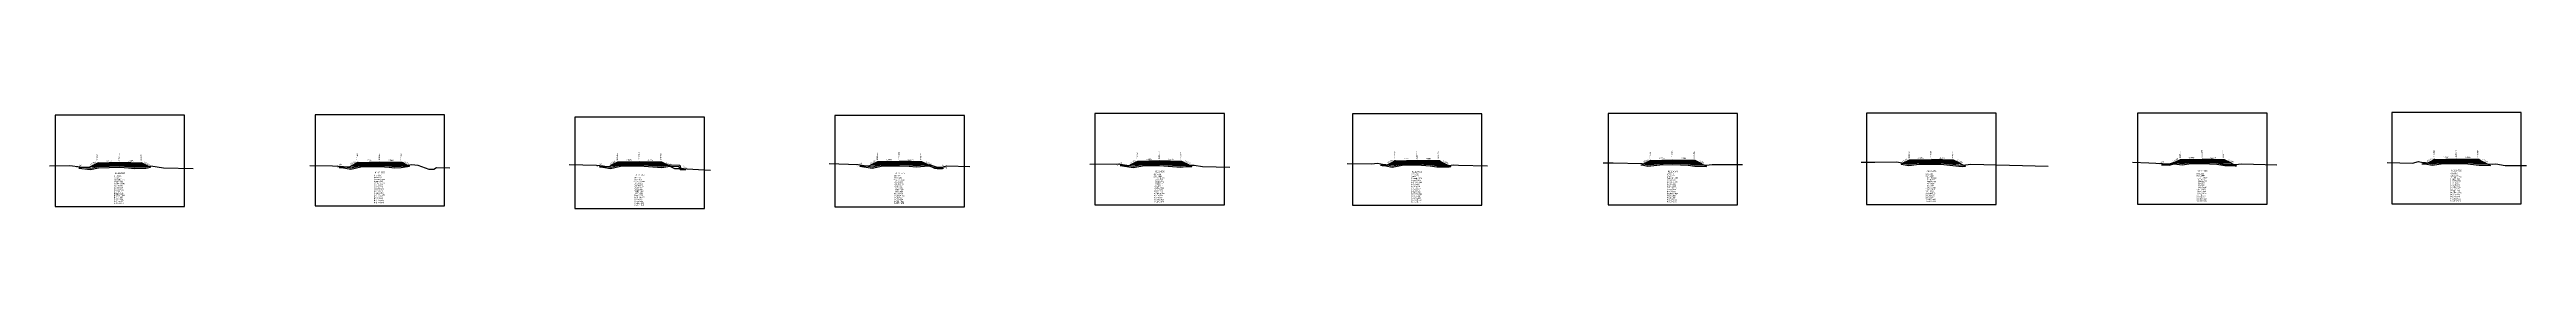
# Model space of a CAD drawing. Extents: x -7 to 78429, y 1189 to 1262.
# Drawn here: x 63722 to 64290, y 1208 to 1230 of the extents above; entities that cross this region are included whole.
import ezdxf
from ezdxf.enums import TextEntityAlignment as Align

# ---------------------------------------------------------------- set-up
doc = ezdxf.new("R2010")
doc.units = 0

msp = doc.modelspace()

# ---------------------------------------------------------------- linework, layer by layer
at = {"layer": 'A4_BORDER', "color": 7}
for points in [[(63722.974, 1208.206), (63752.674, 1208.206), (63752.674, 1229.206), (63722.974, 1229.206), (63722.974, 1208.206)], [(63782.609, 1208.338), (63812.309, 1208.338), (63812.309, 1229.338), (63782.609, 1229.338), (63782.609, 1208.338)], [(63842.184, 1207.776), (63871.884, 1207.776), (63871.884, 1228.776), (63842.184, 1228.776), (63842.184, 1207.776)], [(63901.815, 1208.163), (63931.515, 1208.163), (63931.515, 1229.163), (63901.815, 1229.163), (63901.815, 1208.163)], [(63961.433, 1208.592), (63991.133, 1208.592), (63991.133, 1229.592), (63961.433, 1229.592), (63961.433, 1208.592)], [(64020.494, 1208.537), (64050.194, 1208.537), (64050.194, 1229.537), (64020.494, 1229.537), (64020.494, 1208.537)], [(64079.114, 1208.613), (64108.814, 1208.613), (64108.814, 1229.613), (64079.114, 1229.613), (64079.114, 1208.613)], [(64138.413, 1208.662), (64168.113, 1208.662), (64168.113, 1229.662), (64138.413, 1229.662), (64138.413, 1208.662)], [(64200.551, 1208.728), (64230.251, 1208.728), (64230.251, 1229.728), (64200.551, 1229.728), (64200.551, 1208.728)], [(64258.86, 1208.826), (64288.56, 1208.826), (64288.56, 1229.826), (64258.86, 1229.826), (64258.86, 1208.826)]]:
    msp.add_lwpolyline(points, dxfattribs=at)
at = {"layer": 'CLEAR_GROUND', "color": 8}
for points in [[(63728.455, 1217.056), (63731.088, 1216.714), (63732.945, 1217.126), (63737.819, 1217.257), (63739.845, 1217.15), (63741.152, 1216.946), (63743.818, 1217.062), (63744.882, 1217.238)], [(63788.155, 1217.188), (63789.106, 1217.126), (63790.77, 1216.838), (63793.096, 1217.344), (63797.463, 1217.417), (63799.556, 1217.3), (63800.811, 1217.145), (63802.348, 1217.216), (63804.225, 1217.479)], [(63847.855, 1217.354), (63848.613, 1217.252), (63850.348, 1216.985), (63852.645, 1217.475), (63857.032, 1217.538), (63859.051, 1217.41), (63862.133, 1217.215), (63863.977, 1217.47), (63866.024, 1217.402), (63866.301, 1216.707), (63867.529, 1216.626)], [(63907.555, 1217.488), (63910.356, 1217.062), (63912.808, 1217.561), (63916.653, 1217.573), (63918.831, 1217.478), (63920.486, 1217.323), (63923.38, 1217.602), (63925.227, 1216.934), (63926.462, 1216.939), (63926.722, 1217.013)], [(63967.255, 1217.629), (63970.241, 1217.17), (63972.777, 1217.652), (63976.271, 1217.622), (63979.207, 1217.441), (63981.167, 1217.279), (63982.327, 1217.408), (63983.689, 1217.442)], [(64026.955, 1217.74), (64027.34, 1217.649), (64028.141, 1217.558), (64029.583, 1217.273), (64032.274, 1217.769), (64035.332, 1217.766), (64038.292, 1217.609), (64039.846, 1217.359), (64042.712, 1217.323), (64043.049, 1217.387)], [(64086.655, 1217.834), (64086.875, 1217.831), (64088.213, 1217.489), (64090.999, 1217.831), (64093.976, 1217.871), (64097.472, 1217.707), (64098.995, 1217.484), (64101.639, 1217.457), (64101.706, 1217.463)], [(64146.355, 1217.975), (64148.085, 1217.65), (64150.437, 1217.94), (64153.29, 1217.979), (64155.425, 1217.969), (64159.535, 1217.497), (64160.518, 1217.456), (64161.097, 1217.512)], [(64206.055, 1217.812), (64207.903, 1217.719), (64208.862, 1218.037), (64210.835, 1217.805), (64212.783, 1218.081), (64215.388, 1218.107), (64218.713, 1217.937), (64220.56, 1217.62), (64222.972, 1217.55), (64223.265, 1217.578)], [(64265.755, 1218.05), (64265.913, 1218.002), (64266.531, 1218.017), (64268.119, 1217.695), (64270.684, 1218.092), (64273.749, 1218.125), (64275.573, 1218.115), (64278.928, 1217.729), (64281.458, 1217.676)]]:
    msp.add_lwpolyline(points, dxfattribs=at)
at = {"layer": 'DESIGN_ROAD_TRIMMED', "color": 1}
for points in [[(63728.455, 1217.056), (63728.824, 1217.267), (63730.824, 1217.267), (63732.824, 1218.267), (63732.824, 1218.267), (63732.719, 1218.214), (63732.719, 1218.214), (63732.403, 1218.056), (63732.403, 1218.056), (63732.088, 1217.899), (63732.088, 1217.899), (63731.772, 1217.741), (63731.772, 1217.741), (63731.456, 1217.583), (63731.456, 1217.583), (63731.14, 1217.425), (63737.824, 1217.592), (63737.824, 1217.742), (63737.824, 1217.742), (63737.824, 1217.892), (63737.824, 1217.892), (63737.824, 1218.042), (63737.824, 1218.042), (63737.824, 1218.192), (63737.824, 1218.192), (63737.824, 1218.342), (63737.824, 1218.342), (63737.824, 1218.392), (63737.824, 1218.392), (63737.824, 1218.392), (63737.824, 1218.392), (63737.824, 1218.392), (63737.824, 1218.342), (63737.824, 1218.342), (63737.824, 1218.192), (63737.824, 1218.192), (63737.824, 1218.042), (63737.824, 1218.042), (63737.824, 1217.892), (63737.824, 1217.892), (63737.824, 1217.742), (63737.824, 1217.742), (63737.824, 1217.592), (63744.509, 1217.425), (63744.193, 1217.583), (63744.193, 1217.583), (63743.877, 1217.741), (63743.877, 1217.741), (63743.561, 1217.899), (63743.561, 1217.899), (63743.246, 1218.056), (63743.246, 1218.056), (63742.93, 1218.214), (63742.93, 1218.214), (63742.824, 1218.267), (63742.824, 1218.267), (63744.882, 1217.238)], [(63788.155, 1217.188), (63788.459, 1217.362), (63790.459, 1217.362), (63792.459, 1218.362), (63792.459, 1218.362), (63792.354, 1218.309), (63792.354, 1218.309), (63792.038, 1218.151), (63792.038, 1218.151), (63791.722, 1217.994), (63791.722, 1217.994), (63791.406, 1217.836), (63791.406, 1217.836), (63791.09, 1217.678), (63791.09, 1217.678), (63790.775, 1217.52), (63797.459, 1217.687), (63797.459, 1217.837), (63797.459, 1217.837), (63797.459, 1217.987), (63797.459, 1217.987), (63797.459, 1218.137), (63797.459, 1218.137), (63797.459, 1218.287), (63797.459, 1218.287), (63797.459, 1218.437), (63797.459, 1218.437), (63797.459, 1218.487), (63797.459, 1218.487), (63797.459, 1218.487), (63797.459, 1218.487), (63797.459, 1218.487), (63797.459, 1218.437), (63797.459, 1218.437), (63797.459, 1218.287), (63797.459, 1218.287), (63797.459, 1218.137), (63797.459, 1218.137), (63797.459, 1217.987), (63797.459, 1217.987), (63797.459, 1217.837), (63797.459, 1217.837), (63797.459, 1217.687), (63804.143, 1217.52), (63803.827, 1217.678), (63803.827, 1217.678), (63803.511, 1217.836), (63803.511, 1217.836), (63803.196, 1217.994), (63803.196, 1217.994), (63802.88, 1218.151), (63802.88, 1218.151), (63802.564, 1218.309), (63802.564, 1218.309), (63802.459, 1218.362), (63802.459, 1218.362), (63804.225, 1217.479)], [(63847.855, 1217.354), (63848.034, 1217.456), (63850.034, 1217.456), (63852.034, 1218.456), (63852.034, 1218.456), (63851.928, 1218.403), (63851.928, 1218.403), (63851.612, 1218.245), (63851.612, 1218.245), (63851.297, 1218.088), (63851.297, 1218.088), (63850.981, 1217.93), (63850.981, 1217.93), (63850.665, 1217.772), (63850.665, 1217.772), (63850.349, 1217.614), (63857.034, 1217.781), (63857.034, 1217.931), (63857.034, 1217.931), (63857.034, 1218.081), (63857.034, 1218.081), (63857.034, 1218.231), (63857.034, 1218.231), (63857.034, 1218.381), (63857.034, 1218.381), (63857.034, 1218.531), (63857.034, 1218.531), (63857.034, 1218.581), (63857.034, 1218.581), (63857.034, 1218.581), (63857.034, 1218.581), (63857.034, 1218.581), (63857.034, 1218.531), (63857.034, 1218.531), (63857.034, 1218.381), (63857.034, 1218.381), (63857.034, 1218.231), (63857.034, 1218.231), (63857.034, 1218.081), (63857.034, 1218.081), (63857.034, 1217.931), (63857.034, 1217.931), (63857.034, 1217.781), (63863.718, 1217.614), (63863.402, 1217.772), (63863.402, 1217.772), (63863.086, 1217.93), (63863.086, 1217.93), (63862.77, 1218.088), (63862.77, 1218.088), (63862.455, 1218.245), (63862.455, 1218.245), (63862.139, 1218.403), (63862.139, 1218.403), (63862.034, 1218.456), (63862.034, 1218.456), (63865.034, 1216.956), (63867.034, 1216.956), (63867.529, 1216.626)], [(63907.555, 1217.488), (63907.665, 1217.551), (63909.665, 1217.551), (63911.665, 1218.551), (63911.665, 1218.551), (63911.559, 1218.498), (63911.559, 1218.498), (63911.244, 1218.34), (63911.244, 1218.34), (63910.928, 1218.183), (63910.928, 1218.183), (63910.612, 1218.025), (63910.612, 1218.025), (63910.296, 1217.867), (63910.296, 1217.867), (63909.98, 1217.709), (63916.665, 1217.876), (63916.665, 1218.026), (63916.665, 1218.026), (63916.665, 1218.176), (63916.665, 1218.176), (63916.665, 1218.326), (63916.665, 1218.326), (63916.665, 1218.476), (63916.665, 1218.476), (63916.665, 1218.626), (63916.665, 1218.626), (63916.665, 1218.676), (63916.665, 1218.676), (63916.665, 1218.676), (63916.665, 1218.676), (63916.665, 1218.676), (63916.665, 1218.626), (63916.665, 1218.626), (63916.665, 1218.476), (63916.665, 1218.476), (63916.665, 1218.326), (63916.665, 1218.326), (63916.665, 1218.176), (63916.665, 1218.176), (63916.665, 1218.026), (63916.665, 1218.026), (63916.665, 1217.876), (63923.349, 1217.709), (63923.033, 1217.867), (63923.033, 1217.867), (63922.717, 1218.025), (63922.717, 1218.025), (63922.401, 1218.183), (63922.401, 1218.183), (63922.086, 1218.34), (63922.086, 1218.34), (63921.77, 1218.498), (63921.77, 1218.498), (63921.665, 1218.551), (63921.665, 1218.551), (63924.665, 1217.051), (63926.665, 1217.051), (63926.722, 1217.013)], [(63967.255, 1217.629), (63967.283, 1217.645), (63969.283, 1217.645), (63971.283, 1218.645), (63971.283, 1218.645), (63971.178, 1218.592), (63971.178, 1218.592), (63970.862, 1218.434), (63970.862, 1218.434), (63970.546, 1218.277), (63970.546, 1218.277), (63970.231, 1218.119), (63970.231, 1218.119), (63969.915, 1217.961), (63969.915, 1217.961), (63969.599, 1217.803), (63976.283, 1217.97), (63976.283, 1218.12), (63976.283, 1218.12), (63976.283, 1218.27), (63976.283, 1218.27), (63976.283, 1218.42), (63976.283, 1218.42), (63976.283, 1218.57), (63976.283, 1218.57), (63976.283, 1218.72), (63976.283, 1218.72), (63976.283, 1218.77), (63976.283, 1218.77), (63976.283, 1218.77), (63976.283, 1218.77), (63976.283, 1218.77), (63976.283, 1218.72), (63976.283, 1218.72), (63976.283, 1218.57), (63976.283, 1218.57), (63976.283, 1218.42), (63976.283, 1218.42), (63976.283, 1218.27), (63976.283, 1218.27), (63976.283, 1218.12), (63976.283, 1218.12), (63976.283, 1217.97), (63982.967, 1217.803), (63982.652, 1217.961), (63982.652, 1217.961), (63982.336, 1218.119), (63982.336, 1218.119), (63982.02, 1218.277), (63982.02, 1218.277), (63981.704, 1218.434), (63981.704, 1218.434), (63981.388, 1218.592), (63981.388, 1218.592), (63981.283, 1218.645), (63981.283, 1218.645), (63983.689, 1217.442)], [(64026.955, 1217.74), (64028.344, 1217.74), (64030.344, 1218.74), (64030.344, 1218.74), (64030.238, 1218.687), (64030.238, 1218.687), (64029.923, 1218.529), (64029.923, 1218.529), (64029.607, 1218.372), (64029.607, 1218.372), (64029.291, 1218.214), (64029.291, 1218.214), (64028.975, 1218.056), (64028.975, 1218.056), (64028.659, 1217.898), (64035.344, 1218.065), (64035.344, 1218.215), (64035.344, 1218.215), (64035.344, 1218.365), (64035.344, 1218.365), (64035.344, 1218.515), (64035.344, 1218.515), (64035.344, 1218.665), (64035.344, 1218.665), (64035.344, 1218.815), (64035.344, 1218.815), (64035.344, 1218.865), (64035.344, 1218.865), (64035.344, 1218.865), (64035.344, 1218.865), (64035.344, 1218.865), (64035.344, 1218.815), (64035.344, 1218.815), (64035.344, 1218.665), (64035.344, 1218.665), (64035.344, 1218.515), (64035.344, 1218.515), (64035.344, 1218.365), (64035.344, 1218.365), (64035.344, 1218.215), (64035.344, 1218.215), (64035.344, 1218.065), (64042.028, 1217.898), (64041.712, 1218.056), (64041.712, 1218.056), (64041.396, 1218.214), (64041.396, 1218.214), (64041.08, 1218.372), (64041.08, 1218.372), (64040.765, 1218.529), (64040.765, 1218.529), (64040.449, 1218.687), (64040.449, 1218.687), (64040.344, 1218.74), (64040.344, 1218.74), (64043.049, 1217.387)], [(64086.655, 1217.834), (64086.964, 1217.834), (64088.964, 1218.834), (64088.964, 1218.834), (64088.858, 1218.781), (64088.858, 1218.781), (64088.543, 1218.623), (64088.543, 1218.623), (64088.227, 1218.466), (64088.227, 1218.466), (64087.911, 1218.308), (64087.911, 1218.308), (64087.595, 1218.15), (64087.595, 1218.15), (64087.279, 1217.992), (64093.964, 1218.159), (64093.964, 1218.309), (64093.964, 1218.309), (64093.964, 1218.459), (64093.964, 1218.459), (64093.964, 1218.609), (64093.964, 1218.609), (64093.964, 1218.759), (64093.964, 1218.759), (64093.964, 1218.909), (64093.964, 1218.909), (64093.964, 1218.959), (64093.964, 1218.959), (64093.964, 1218.959), (64093.964, 1218.959), (64093.964, 1218.959), (64093.964, 1218.909), (64093.964, 1218.909), (64093.964, 1218.759), (64093.964, 1218.759), (64093.964, 1218.609), (64093.964, 1218.609), (64093.964, 1218.459), (64093.964, 1218.459), (64093.964, 1218.309), (64093.964, 1218.309), (64093.964, 1218.159), (64100.648, 1217.992), (64100.332, 1218.15), (64100.332, 1218.15), (64100.016, 1218.308), (64100.016, 1218.308), (64099.7, 1218.466), (64099.7, 1218.466), (64099.385, 1218.623), (64099.385, 1218.623), (64099.069, 1218.781), (64099.069, 1218.781), (64098.964, 1218.834), (64098.964, 1218.834), (64101.706, 1217.463)], [(64146.355, 1217.975), (64148.263, 1218.929), (64148.263, 1218.929), (64148.158, 1218.876), (64148.158, 1218.876), (64147.842, 1218.718), (64147.842, 1218.718), (64147.526, 1218.561), (64147.526, 1218.561), (64147.21, 1218.403), (64147.21, 1218.403), (64146.894, 1218.245), (64146.894, 1218.245), (64146.579, 1218.087), (64153.263, 1218.254), (64153.263, 1218.404), (64153.263, 1218.404), (64153.263, 1218.554), (64153.263, 1218.554), (64153.263, 1218.704), (64153.263, 1218.704), (64153.263, 1218.854), (64153.263, 1218.854), (64153.263, 1219.004), (64153.263, 1219.004), (64153.263, 1219.054), (64153.263, 1219.054), (64153.263, 1219.054), (64153.263, 1219.054), (64153.263, 1219.054), (64153.263, 1219.004), (64153.263, 1219.004), (64153.263, 1218.854), (64153.263, 1218.854), (64153.263, 1218.704), (64153.263, 1218.704), (64153.263, 1218.554), (64153.263, 1218.554), (64153.263, 1218.404), (64153.263, 1218.404), (64153.263, 1218.254), (64159.947, 1218.087), (64159.631, 1218.245), (64159.631, 1218.245), (64159.316, 1218.403), (64159.316, 1218.403), (64159, 1218.561), (64159, 1218.561), (64158.684, 1218.718), (64158.684, 1218.718), (64158.368, 1218.876), (64158.368, 1218.876), (64158.263, 1218.929), (64158.263, 1218.929), (64161.097, 1217.512)], [(64206.055, 1217.812), (64206.401, 1218.01), (64208.401, 1218.01), (64210.401, 1219.01), (64210.401, 1219.01), (64210.296, 1218.957), (64210.296, 1218.957), (64209.98, 1218.799), (64209.98, 1218.799), (64209.664, 1218.642), (64209.664, 1218.642), (64209.348, 1218.484), (64209.348, 1218.484), (64209.032, 1218.326), (64209.032, 1218.326), (64208.717, 1218.168), (64215.401, 1218.335), (64215.401, 1218.485), (64215.401, 1218.485), (64215.401, 1218.635), (64215.401, 1218.635), (64215.401, 1218.785), (64215.401, 1218.785), (64215.401, 1218.935), (64215.401, 1218.935), (64215.401, 1219.085), (64215.401, 1219.085), (64215.401, 1219.135), (64215.401, 1219.135), (64215.401, 1219.135), (64215.401, 1219.135), (64215.401, 1219.135), (64215.401, 1219.085), (64215.401, 1219.085), (64215.401, 1218.935), (64215.401, 1218.935), (64215.401, 1218.785), (64215.401, 1218.785), (64215.401, 1218.635), (64215.401, 1218.635), (64215.401, 1218.485), (64215.401, 1218.485), (64215.401, 1218.335), (64222.085, 1218.168), (64221.769, 1218.326), (64221.769, 1218.326), (64221.454, 1218.484), (64221.454, 1218.484), (64221.138, 1218.642), (64221.138, 1218.642), (64220.822, 1218.799), (64220.822, 1218.799), (64220.506, 1218.957), (64220.506, 1218.957), (64220.401, 1219.01), (64220.401, 1219.01), (64223.265, 1217.578)], [(64265.755, 1218.05), (64266.71, 1218.05), (64268.71, 1219.05), (64268.71, 1219.05), (64268.605, 1218.997), (64268.605, 1218.997), (64268.289, 1218.839), (64268.289, 1218.839), (64267.974, 1218.682), (64267.974, 1218.682), (64267.658, 1218.524), (64267.658, 1218.524), (64267.342, 1218.366), (64267.342, 1218.366), (64267.026, 1218.208), (64273.71, 1218.375), (64273.71, 1218.525), (64273.71, 1218.525), (64273.71, 1218.675), (64273.71, 1218.675), (64273.71, 1218.825), (64273.71, 1218.825), (64273.71, 1218.975), (64273.71, 1218.975), (64273.71, 1219.125), (64273.71, 1219.125), (64273.71, 1219.175), (64273.71, 1219.175), (64273.71, 1219.175), (64273.71, 1219.175), (64273.71, 1219.175), (64273.71, 1219.125), (64273.71, 1219.125), (64273.71, 1218.975), (64273.71, 1218.975), (64273.71, 1218.825), (64273.71, 1218.825), (64273.71, 1218.675), (64273.71, 1218.675), (64273.71, 1218.525), (64273.71, 1218.525), (64273.71, 1218.375), (64280.395, 1218.208), (64280.079, 1218.366), (64280.079, 1218.366), (64279.763, 1218.524), (64279.763, 1218.524), (64279.447, 1218.682), (64279.447, 1218.682), (64279.131, 1218.839), (64279.131, 1218.839), (64278.816, 1218.997), (64278.816, 1218.997), (64278.71, 1219.05), (64278.71, 1219.05), (64281.458, 1217.676)]]:
    msp.add_lwpolyline(points, dxfattribs=at)
at = {"layer": 'FINISHED_ROAD', "color": 2}
for points in [[(63728.824, 1217.267), (63730.824, 1217.267), (63732.824, 1218.267), (63732.824, 1218.267), (63737.824, 1218.392), (63742.824, 1218.267), (63742.824, 1218.267)], [(63788.459, 1217.362), (63790.459, 1217.362), (63792.459, 1218.362), (63792.459, 1218.362), (63797.459, 1218.487), (63802.459, 1218.362), (63802.459, 1218.362)], [(63848.034, 1217.456), (63850.034, 1217.456), (63852.034, 1218.456), (63852.034, 1218.456), (63857.034, 1218.581), (63862.034, 1218.456), (63862.034, 1218.456), (63865.034, 1216.956), (63867.034, 1216.956)], [(63907.665, 1217.551), (63909.665, 1217.551), (63911.665, 1218.551), (63911.665, 1218.551), (63916.665, 1218.676), (63921.665, 1218.551), (63921.665, 1218.551), (63924.665, 1217.051), (63926.665, 1217.051)], [(63967.283, 1217.645), (63969.283, 1217.645), (63971.283, 1218.645), (63971.283, 1218.645), (63976.283, 1218.77), (63981.283, 1218.645), (63981.283, 1218.645)], [(64028.344, 1217.74), (64030.344, 1218.74), (64030.344, 1218.74), (64035.344, 1218.865), (64040.344, 1218.74), (64040.344, 1218.74)], [(64086.964, 1217.834), (64088.964, 1218.834), (64088.964, 1218.834), (64093.964, 1218.959), (64098.964, 1218.834), (64098.964, 1218.834)], [(64148.263, 1218.929), (64148.263, 1218.929), (64153.263, 1219.054), (64158.263, 1218.929), (64158.263, 1218.929)], [(64206.401, 1218.01), (64208.401, 1218.01), (64210.401, 1219.01), (64210.401, 1219.01), (64215.401, 1219.135), (64220.401, 1219.01), (64220.401, 1219.01)], [(64266.71, 1218.05), (64268.71, 1219.05), (64268.71, 1219.05), (64273.71, 1219.175), (64278.71, 1219.05), (64278.71, 1219.05)]]:
    msp.add_lwpolyline(points, dxfattribs=at)
at = {"layer": 'LAYER_0', "color": 4}
for points in [[(63732.824, 1218.267), (63732.719, 1218.214), (63737.824, 1218.342), (63737.824, 1218.392)], [(63792.459, 1218.362), (63792.354, 1218.309), (63797.459, 1218.437), (63797.459, 1218.487)], [(63852.034, 1218.456), (63851.928, 1218.403), (63857.034, 1218.531), (63857.034, 1218.581)], [(63911.665, 1218.551), (63911.559, 1218.498), (63916.665, 1218.626), (63916.665, 1218.676)], [(63971.283, 1218.645), (63971.178, 1218.592), (63976.283, 1218.72), (63976.283, 1218.77)], [(64030.344, 1218.74), (64030.238, 1218.687), (64035.344, 1218.815), (64035.344, 1218.865)], [(64088.964, 1218.834), (64088.858, 1218.781), (64093.964, 1218.909), (64093.964, 1218.959)], [(64148.263, 1218.929), (64148.158, 1218.876), (64153.263, 1219.004), (64153.263, 1219.054)], [(64210.401, 1219.01), (64210.296, 1218.957), (64215.401, 1219.085), (64215.401, 1219.135)], [(64268.71, 1219.05), (64268.605, 1218.997), (64273.71, 1219.125), (64273.71, 1219.175)]]:
    msp.add_lwpolyline(points, dxfattribs=at)
at = {"layer": 'LAYER_1', "color": 4}
for points in [[(63732.719, 1218.214), (63732.403, 1218.056), (63737.824, 1218.192), (63737.824, 1218.342)], [(63792.354, 1218.309), (63792.038, 1218.151), (63797.459, 1218.287), (63797.459, 1218.437)], [(63851.928, 1218.403), (63851.612, 1218.245), (63857.034, 1218.381), (63857.034, 1218.531)], [(63911.559, 1218.498), (63911.244, 1218.34), (63916.665, 1218.476), (63916.665, 1218.626)], [(63971.178, 1218.592), (63970.862, 1218.434), (63976.283, 1218.57), (63976.283, 1218.72)], [(64030.238, 1218.687), (64029.923, 1218.529), (64035.344, 1218.665), (64035.344, 1218.815)], [(64088.858, 1218.781), (64088.543, 1218.623), (64093.964, 1218.759), (64093.964, 1218.909)], [(64148.158, 1218.876), (64147.842, 1218.718), (64153.263, 1218.854), (64153.263, 1219.004)], [(64210.296, 1218.957), (64209.98, 1218.799), (64215.401, 1218.935), (64215.401, 1219.085)], [(64268.605, 1218.997), (64268.289, 1218.839), (64273.71, 1218.975), (64273.71, 1219.125)]]:
    msp.add_lwpolyline(points, dxfattribs=at)
at = {"layer": 'LAYER_10', "color": 6}
for points in [[(63743.877, 1217.741), (63744.193, 1217.583), (63737.824, 1217.742), (63737.824, 1217.892)], [(63803.511, 1217.836), (63803.827, 1217.678), (63797.459, 1217.837), (63797.459, 1217.987)], [(63863.086, 1217.93), (63863.402, 1217.772), (63857.034, 1217.931), (63857.034, 1218.081)], [(63922.717, 1218.025), (63923.033, 1217.867), (63916.665, 1218.026), (63916.665, 1218.176)], [(63982.336, 1218.119), (63982.652, 1217.961), (63976.283, 1218.12), (63976.283, 1218.27)], [(64041.396, 1218.214), (64041.712, 1218.056), (64035.344, 1218.215), (64035.344, 1218.365)], [(64100.016, 1218.308), (64100.332, 1218.15), (64093.964, 1218.309), (64093.964, 1218.459)], [(64159.316, 1218.403), (64159.631, 1218.245), (64153.263, 1218.404), (64153.263, 1218.554)], [(64221.454, 1218.484), (64221.769, 1218.326), (64215.401, 1218.485), (64215.401, 1218.635)], [(64279.763, 1218.524), (64280.079, 1218.366), (64273.71, 1218.525), (64273.71, 1218.675)]]:
    msp.add_lwpolyline(points, dxfattribs=at)
at = {"layer": 'LAYER_11', "color": 6}
for points in [[(63744.193, 1217.583), (63744.509, 1217.425), (63737.824, 1217.592), (63737.824, 1217.742)], [(63803.827, 1217.678), (63804.143, 1217.52), (63797.459, 1217.687), (63797.459, 1217.837)], [(63863.402, 1217.772), (63863.718, 1217.614), (63857.034, 1217.781), (63857.034, 1217.931)], [(63923.033, 1217.867), (63923.349, 1217.709), (63916.665, 1217.876), (63916.665, 1218.026)], [(63982.652, 1217.961), (63982.967, 1217.803), (63976.283, 1217.97), (63976.283, 1218.12)], [(64041.712, 1218.056), (64042.028, 1217.898), (64035.344, 1218.065), (64035.344, 1218.215)], [(64100.332, 1218.15), (64100.648, 1217.992), (64093.964, 1218.159), (64093.964, 1218.309)], [(64159.631, 1218.245), (64159.947, 1218.087), (64153.263, 1218.254), (64153.263, 1218.404)], [(64221.769, 1218.326), (64222.085, 1218.168), (64215.401, 1218.335), (64215.401, 1218.485)], [(64280.079, 1218.366), (64280.395, 1218.208), (64273.71, 1218.375), (64273.71, 1218.525)]]:
    msp.add_lwpolyline(points, dxfattribs=at)
at = {"layer": 'LAYER_2', "color": 4}
for points in [[(63732.403, 1218.056), (63732.088, 1217.899), (63737.824, 1218.042), (63737.824, 1218.192)], [(63792.038, 1218.151), (63791.722, 1217.994), (63797.459, 1218.137), (63797.459, 1218.287)], [(63851.612, 1218.245), (63851.297, 1218.088), (63857.034, 1218.231), (63857.034, 1218.381)], [(63911.244, 1218.34), (63910.928, 1218.183), (63916.665, 1218.326), (63916.665, 1218.476)], [(63970.862, 1218.434), (63970.546, 1218.277), (63976.283, 1218.42), (63976.283, 1218.57)], [(64029.923, 1218.529), (64029.607, 1218.372), (64035.344, 1218.515), (64035.344, 1218.665)], [(64088.543, 1218.623), (64088.227, 1218.466), (64093.964, 1218.609), (64093.964, 1218.759)], [(64147.842, 1218.718), (64147.526, 1218.561), (64153.263, 1218.704), (64153.263, 1218.854)], [(64209.98, 1218.799), (64209.664, 1218.642), (64215.401, 1218.785), (64215.401, 1218.935)], [(64268.289, 1218.839), (64267.974, 1218.682), (64273.71, 1218.825), (64273.71, 1218.975)]]:
    msp.add_lwpolyline(points, dxfattribs=at)
at = {"layer": 'LAYER_3', "color": 4}
for points in [[(63732.088, 1217.899), (63731.772, 1217.741), (63737.824, 1217.892), (63737.824, 1218.042)], [(63791.722, 1217.994), (63791.406, 1217.836), (63797.459, 1217.987), (63797.459, 1218.137)], [(63851.297, 1218.088), (63850.981, 1217.93), (63857.034, 1218.081), (63857.034, 1218.231)], [(63910.928, 1218.183), (63910.612, 1218.025), (63916.665, 1218.176), (63916.665, 1218.326)], [(63970.546, 1218.277), (63970.231, 1218.119), (63976.283, 1218.27), (63976.283, 1218.42)], [(64029.607, 1218.372), (64029.291, 1218.214), (64035.344, 1218.365), (64035.344, 1218.515)], [(64088.227, 1218.466), (64087.911, 1218.308), (64093.964, 1218.459), (64093.964, 1218.609)], [(64147.526, 1218.561), (64147.21, 1218.403), (64153.263, 1218.554), (64153.263, 1218.704)], [(64209.664, 1218.642), (64209.348, 1218.484), (64215.401, 1218.635), (64215.401, 1218.785)], [(64267.974, 1218.682), (64267.658, 1218.524), (64273.71, 1218.675), (64273.71, 1218.825)]]:
    msp.add_lwpolyline(points, dxfattribs=at)
at = {"layer": 'LAYER_4', "color": 4}
for points in [[(63731.772, 1217.741), (63731.456, 1217.583), (63737.824, 1217.742), (63737.824, 1217.892)], [(63791.406, 1217.836), (63791.09, 1217.678), (63797.459, 1217.837), (63797.459, 1217.987)], [(63850.981, 1217.93), (63850.665, 1217.772), (63857.034, 1217.931), (63857.034, 1218.081)], [(63910.612, 1218.025), (63910.296, 1217.867), (63916.665, 1218.026), (63916.665, 1218.176)], [(63970.231, 1218.119), (63969.915, 1217.961), (63976.283, 1218.12), (63976.283, 1218.27)], [(64029.291, 1218.214), (64028.975, 1218.056), (64035.344, 1218.215), (64035.344, 1218.365)], [(64087.911, 1218.308), (64087.595, 1218.15), (64093.964, 1218.309), (64093.964, 1218.459)], [(64147.21, 1218.403), (64146.894, 1218.245), (64153.263, 1218.404), (64153.263, 1218.554)], [(64209.348, 1218.484), (64209.032, 1218.326), (64215.401, 1218.485), (64215.401, 1218.635)], [(64267.658, 1218.524), (64267.342, 1218.366), (64273.71, 1218.525), (64273.71, 1218.675)]]:
    msp.add_lwpolyline(points, dxfattribs=at)
at = {"layer": 'LAYER_5', "color": 4}
for points in [[(63731.456, 1217.583), (63731.14, 1217.425), (63737.824, 1217.592), (63737.824, 1217.742)], [(63791.09, 1217.678), (63790.775, 1217.52), (63797.459, 1217.687), (63797.459, 1217.837)], [(63850.665, 1217.772), (63850.349, 1217.614), (63857.034, 1217.781), (63857.034, 1217.931)], [(63910.296, 1217.867), (63909.98, 1217.709), (63916.665, 1217.876), (63916.665, 1218.026)], [(63969.915, 1217.961), (63969.599, 1217.803), (63976.283, 1217.97), (63976.283, 1218.12)], [(64028.975, 1218.056), (64028.659, 1217.898), (64035.344, 1218.065), (64035.344, 1218.215)], [(64087.595, 1218.15), (64087.279, 1217.992), (64093.964, 1218.159), (64093.964, 1218.309)], [(64146.894, 1218.245), (64146.579, 1218.087), (64153.263, 1218.254), (64153.263, 1218.404)], [(64209.032, 1218.326), (64208.717, 1218.168), (64215.401, 1218.335), (64215.401, 1218.485)], [(64267.342, 1218.366), (64267.026, 1218.208), (64273.71, 1218.375), (64273.71, 1218.525)]]:
    msp.add_lwpolyline(points, dxfattribs=at)
at = {"layer": 'LAYER_6', "color": 6}
for points in [[(63742.824, 1218.267), (63742.93, 1218.214), (63737.824, 1218.342), (63737.824, 1218.392)], [(63802.459, 1218.362), (63802.564, 1218.309), (63797.459, 1218.437), (63797.459, 1218.487)], [(63862.034, 1218.456), (63862.139, 1218.403), (63857.034, 1218.531), (63857.034, 1218.581)], [(63921.665, 1218.551), (63921.77, 1218.498), (63916.665, 1218.626), (63916.665, 1218.676)], [(63981.283, 1218.645), (63981.388, 1218.592), (63976.283, 1218.72), (63976.283, 1218.77)], [(64040.344, 1218.74), (64040.449, 1218.687), (64035.344, 1218.815), (64035.344, 1218.865)], [(64098.964, 1218.834), (64099.069, 1218.781), (64093.964, 1218.909), (64093.964, 1218.959)], [(64158.263, 1218.929), (64158.368, 1218.876), (64153.263, 1219.004), (64153.263, 1219.054)], [(64220.401, 1219.01), (64220.506, 1218.957), (64215.401, 1219.085), (64215.401, 1219.135)], [(64278.71, 1219.05), (64278.816, 1218.997), (64273.71, 1219.125), (64273.71, 1219.175)]]:
    msp.add_lwpolyline(points, dxfattribs=at)
at = {"layer": 'LAYER_7', "color": 6}
for points in [[(63742.93, 1218.214), (63743.246, 1218.056), (63737.824, 1218.192), (63737.824, 1218.342)], [(63802.564, 1218.309), (63802.88, 1218.151), (63797.459, 1218.287), (63797.459, 1218.437)], [(63862.139, 1218.403), (63862.455, 1218.245), (63857.034, 1218.381), (63857.034, 1218.531)], [(63921.77, 1218.498), (63922.086, 1218.34), (63916.665, 1218.476), (63916.665, 1218.626)], [(63981.388, 1218.592), (63981.704, 1218.434), (63976.283, 1218.57), (63976.283, 1218.72)], [(64040.449, 1218.687), (64040.765, 1218.529), (64035.344, 1218.665), (64035.344, 1218.815)], [(64099.069, 1218.781), (64099.385, 1218.623), (64093.964, 1218.759), (64093.964, 1218.909)], [(64158.368, 1218.876), (64158.684, 1218.718), (64153.263, 1218.854), (64153.263, 1219.004)], [(64220.506, 1218.957), (64220.822, 1218.799), (64215.401, 1218.935), (64215.401, 1219.085)], [(64278.816, 1218.997), (64279.131, 1218.839), (64273.71, 1218.975), (64273.71, 1219.125)]]:
    msp.add_lwpolyline(points, dxfattribs=at)
at = {"layer": 'LAYER_8', "color": 6}
for points in [[(63743.246, 1218.056), (63743.561, 1217.899), (63737.824, 1218.042), (63737.824, 1218.192)], [(63802.88, 1218.151), (63803.196, 1217.994), (63797.459, 1218.137), (63797.459, 1218.287)], [(63862.455, 1218.245), (63862.77, 1218.088), (63857.034, 1218.231), (63857.034, 1218.381)], [(63922.086, 1218.34), (63922.401, 1218.183), (63916.665, 1218.326), (63916.665, 1218.476)], [(63981.704, 1218.434), (63982.02, 1218.277), (63976.283, 1218.42), (63976.283, 1218.57)], [(64040.765, 1218.529), (64041.08, 1218.372), (64035.344, 1218.515), (64035.344, 1218.665)], [(64099.385, 1218.623), (64099.7, 1218.466), (64093.964, 1218.609), (64093.964, 1218.759)], [(64158.684, 1218.718), (64159, 1218.561), (64153.263, 1218.704), (64153.263, 1218.854)], [(64220.822, 1218.799), (64221.138, 1218.642), (64215.401, 1218.785), (64215.401, 1218.935)], [(64279.131, 1218.839), (64279.447, 1218.682), (64273.71, 1218.825), (64273.71, 1218.975)]]:
    msp.add_lwpolyline(points, dxfattribs=at)
at = {"layer": 'LAYER_9', "color": 6}
for points in [[(63743.561, 1217.899), (63743.877, 1217.741), (63737.824, 1217.892), (63737.824, 1218.042)], [(63803.196, 1217.994), (63803.511, 1217.836), (63797.459, 1217.987), (63797.459, 1218.137)], [(63862.77, 1218.088), (63863.086, 1217.93), (63857.034, 1218.081), (63857.034, 1218.231)], [(63922.401, 1218.183), (63922.717, 1218.025), (63916.665, 1218.176), (63916.665, 1218.326)], [(63982.02, 1218.277), (63982.336, 1218.119), (63976.283, 1218.27), (63976.283, 1218.42)], [(64041.08, 1218.372), (64041.396, 1218.214), (64035.344, 1218.365), (64035.344, 1218.515)], [(64099.7, 1218.466), (64100.016, 1218.308), (64093.964, 1218.459), (64093.964, 1218.609)], [(64159, 1218.561), (64159.316, 1218.403), (64153.263, 1218.554), (64153.263, 1218.704)], [(64221.138, 1218.642), (64221.454, 1218.484), (64215.401, 1218.635), (64215.401, 1218.785)], [(64279.447, 1218.682), (64279.763, 1218.524), (64273.71, 1218.675), (64273.71, 1218.825)]]:
    msp.add_lwpolyline(points, dxfattribs=at)
at = {"layer": 'NATURAL_GROUND', "color": 3}
for points in [[(63721.704, 1217.553), (63726.382, 1217.628), (63731.074, 1217.018), (63732.908, 1217.426), (63737.822, 1217.557), (63739.876, 1217.448), (63741.168, 1217.247), (63743.786, 1217.361), (63744.917, 1217.548), (63747.814, 1217.135), (63754.609, 1216.948)], [(63781.394, 1217.669), (63786.621, 1217.591), (63789.142, 1217.424), (63790.764, 1217.143), (63793.061, 1217.643), (63797.469, 1217.717), (63799.583, 1217.599), (63800.823, 1217.446), (63802.32, 1217.515), (63804.764, 1217.857), (63806.135, 1217.727), (63808.661, 1216.77), (63809.824, 1216.792), (63810.456, 1217.2), (63813.507, 1217.135)], [(63840.897, 1217.873), (63847.172, 1217.749), (63848.656, 1217.549), (63850.34, 1217.29), (63852.612, 1217.774), (63857.04, 1217.838), (63859.07, 1217.709), (63862.122, 1217.516), (63863.962, 1217.771), (63866.231, 1217.695), (63866.51, 1216.994), (63873.253, 1216.549)], [(63900.529, 1218.074), (63907.138, 1217.855), (63910.349, 1217.367), (63912.778, 1217.861), (63916.659, 1217.873), (63918.852, 1217.777), (63920.486, 1217.625), (63923.419, 1217.907), (63925.279, 1217.234), (63926.42, 1217.239), (63927.477, 1217.539), (63932.776, 1217.435)], [(63960.273, 1217.976), (63966.769, 1218.007), (63970.235, 1217.475), (63972.75, 1217.952), (63976.281, 1217.922), (63979.228, 1217.74), (63981.163, 1217.58), (63982.306, 1217.707), (63984.209, 1217.755), (63986.134, 1217.45), (63992.41, 1217.293)], [(64019.319, 1218.101), (64024.893, 1218.043), (64026.243, 1218.217), (64027.392, 1217.945), (64028.188, 1217.854), (64029.585, 1217.578), (64032.247, 1218.069), (64035.34, 1218.066), (64038.324, 1217.908), (64039.872, 1217.659), (64042.686, 1217.623), (64043.637, 1217.805), (64044.826, 1217.756), (64051.487, 1217.587)], [(64077.974, 1218.23), (64080.314, 1218.235), (64086.915, 1218.13), (64088.233, 1217.793), (64090.979, 1218.131), (64093.981, 1218.171), (64097.501, 1218.006), (64099.019, 1217.784), (64101.627, 1217.757), (64102.959, 1217.885), (64109.936, 1217.891)], [(64137.138, 1218.415), (64140.316, 1218.449), (64145.325, 1218.474), (64148.095, 1217.954), (64150.417, 1218.24), (64153.289, 1218.279), (64155.443, 1218.269), (64159.559, 1217.796), (64160.51, 1217.756), (64162.352, 1217.935), (64180.08, 1217.53)], [(64199.375, 1218.399), (64203.122, 1218.261), (64207.862, 1218.021), (64208.831, 1218.343), (64210.832, 1218.107), (64212.76, 1218.38), (64215.394, 1218.407), (64218.746, 1218.236), (64220.59, 1217.919), (64222.962, 1217.851), (64224.5, 1217.997), (64232.497, 1217.768)], [(64257.766, 1218.349), (64263.611, 1218.16), (64264.986, 1218.596), (64265.954, 1218.303), (64266.557, 1218.318), (64268.126, 1217.999), (64270.659, 1218.391), (64273.748, 1218.425), (64275.591, 1218.415), (64278.948, 1218.029), (64281.858, 1217.968), (64282.721, 1218.055), (64284.833, 1217.645), (64289.74, 1217.647)]]:
    msp.add_lwpolyline(points, dxfattribs=at)
at = {"layer": 'STRUCTURE_LEFT', "color": 4}
for points in [[(63732.824, 1218.267), (63732.719, 1218.214), (63732.719, 1218.214), (63732.403, 1218.056), (63732.403, 1218.056), (63732.088, 1217.899), (63732.088, 1217.899), (63731.772, 1217.741), (63731.772, 1217.741), (63731.456, 1217.583), (63731.456, 1217.583), (63731.14, 1217.425), (63737.824, 1217.592), (63737.824, 1217.742), (63737.824, 1217.742), (63737.824, 1217.892), (63737.824, 1217.892), (63737.824, 1218.042), (63737.824, 1218.042), (63737.824, 1218.192), (63737.824, 1218.192), (63737.824, 1218.342), (63737.824, 1218.342), (63737.824, 1218.392), (63737.824, 1218.392)], [(63792.459, 1218.362), (63792.354, 1218.309), (63792.354, 1218.309), (63792.038, 1218.151), (63792.038, 1218.151), (63791.722, 1217.994), (63791.722, 1217.994), (63791.406, 1217.836), (63791.406, 1217.836), (63791.09, 1217.678), (63791.09, 1217.678), (63790.775, 1217.52), (63797.459, 1217.687), (63797.459, 1217.837), (63797.459, 1217.837), (63797.459, 1217.987), (63797.459, 1217.987), (63797.459, 1218.137), (63797.459, 1218.137), (63797.459, 1218.287), (63797.459, 1218.287), (63797.459, 1218.437), (63797.459, 1218.437), (63797.459, 1218.487), (63797.459, 1218.487)], [(63852.034, 1218.456), (63851.928, 1218.403), (63851.928, 1218.403), (63851.612, 1218.245), (63851.612, 1218.245), (63851.297, 1218.088), (63851.297, 1218.088), (63850.981, 1217.93), (63850.981, 1217.93), (63850.665, 1217.772), (63850.665, 1217.772), (63850.349, 1217.614), (63857.034, 1217.781), (63857.034, 1217.931), (63857.034, 1217.931), (63857.034, 1218.081), (63857.034, 1218.081), (63857.034, 1218.231), (63857.034, 1218.231), (63857.034, 1218.381), (63857.034, 1218.381), (63857.034, 1218.531), (63857.034, 1218.531), (63857.034, 1218.581), (63857.034, 1218.581)], [(63911.665, 1218.551), (63911.559, 1218.498), (63911.559, 1218.498), (63911.244, 1218.34), (63911.244, 1218.34), (63910.928, 1218.183), (63910.928, 1218.183), (63910.612, 1218.025), (63910.612, 1218.025), (63910.296, 1217.867), (63910.296, 1217.867), (63909.98, 1217.709), (63916.665, 1217.876), (63916.665, 1218.026), (63916.665, 1218.026), (63916.665, 1218.176), (63916.665, 1218.176), (63916.665, 1218.326), (63916.665, 1218.326), (63916.665, 1218.476), (63916.665, 1218.476), (63916.665, 1218.626), (63916.665, 1218.626), (63916.665, 1218.676), (63916.665, 1218.676)], [(63971.283, 1218.645), (63971.178, 1218.592), (63971.178, 1218.592), (63970.862, 1218.434), (63970.862, 1218.434), (63970.546, 1218.277), (63970.546, 1218.277), (63970.231, 1218.119), (63970.231, 1218.119), (63969.915, 1217.961), (63969.915, 1217.961), (63969.599, 1217.803), (63976.283, 1217.97), (63976.283, 1218.12), (63976.283, 1218.12), (63976.283, 1218.27), (63976.283, 1218.27), (63976.283, 1218.42), (63976.283, 1218.42), (63976.283, 1218.57), (63976.283, 1218.57), (63976.283, 1218.72), (63976.283, 1218.72), (63976.283, 1218.77), (63976.283, 1218.77)], [(64030.344, 1218.74), (64030.238, 1218.687), (64030.238, 1218.687), (64029.923, 1218.529), (64029.923, 1218.529), (64029.607, 1218.372), (64029.607, 1218.372), (64029.291, 1218.214), (64029.291, 1218.214), (64028.975, 1218.056), (64028.975, 1218.056), (64028.659, 1217.898), (64035.344, 1218.065), (64035.344, 1218.215), (64035.344, 1218.215), (64035.344, 1218.365), (64035.344, 1218.365), (64035.344, 1218.515), (64035.344, 1218.515), (64035.344, 1218.665), (64035.344, 1218.665), (64035.344, 1218.815), (64035.344, 1218.815), (64035.344, 1218.865), (64035.344, 1218.865)], [(64088.964, 1218.834), (64088.858, 1218.781), (64088.858, 1218.781), (64088.543, 1218.623), (64088.543, 1218.623), (64088.227, 1218.466), (64088.227, 1218.466), (64087.911, 1218.308), (64087.911, 1218.308), (64087.595, 1218.15), (64087.595, 1218.15), (64087.279, 1217.992), (64093.964, 1218.159), (64093.964, 1218.309), (64093.964, 1218.309), (64093.964, 1218.459), (64093.964, 1218.459), (64093.964, 1218.609), (64093.964, 1218.609), (64093.964, 1218.759), (64093.964, 1218.759), (64093.964, 1218.909), (64093.964, 1218.909), (64093.964, 1218.959), (64093.964, 1218.959)], [(64148.263, 1218.929), (64148.158, 1218.876), (64148.158, 1218.876), (64147.842, 1218.718), (64147.842, 1218.718), (64147.526, 1218.561), (64147.526, 1218.561), (64147.21, 1218.403), (64147.21, 1218.403), (64146.894, 1218.245), (64146.894, 1218.245), (64146.579, 1218.087), (64153.263, 1218.254), (64153.263, 1218.404), (64153.263, 1218.404), (64153.263, 1218.554), (64153.263, 1218.554), (64153.263, 1218.704), (64153.263, 1218.704), (64153.263, 1218.854), (64153.263, 1218.854), (64153.263, 1219.004), (64153.263, 1219.004), (64153.263, 1219.054), (64153.263, 1219.054)], [(64210.401, 1219.01), (64210.296, 1218.957), (64210.296, 1218.957), (64209.98, 1218.799), (64209.98, 1218.799), (64209.664, 1218.642), (64209.664, 1218.642), (64209.348, 1218.484), (64209.348, 1218.484), (64209.032, 1218.326), (64209.032, 1218.326), (64208.717, 1218.168), (64215.401, 1218.335), (64215.401, 1218.485), (64215.401, 1218.485), (64215.401, 1218.635), (64215.401, 1218.635), (64215.401, 1218.785), (64215.401, 1218.785), (64215.401, 1218.935), (64215.401, 1218.935), (64215.401, 1219.085), (64215.401, 1219.085), (64215.401, 1219.135), (64215.401, 1219.135)], [(64268.71, 1219.05), (64268.605, 1218.997), (64268.605, 1218.997), (64268.289, 1218.839), (64268.289, 1218.839), (64267.974, 1218.682), (64267.974, 1218.682), (64267.658, 1218.524), (64267.658, 1218.524), (64267.342, 1218.366), (64267.342, 1218.366), (64267.026, 1218.208), (64273.71, 1218.375), (64273.71, 1218.525), (64273.71, 1218.525), (64273.71, 1218.675), (64273.71, 1218.675), (64273.71, 1218.825), (64273.71, 1218.825), (64273.71, 1218.975), (64273.71, 1218.975), (64273.71, 1219.125), (64273.71, 1219.125), (64273.71, 1219.175), (64273.71, 1219.175)]]:
    msp.add_lwpolyline(points, dxfattribs=at)
at = {"layer": 'STRUCTURE_RIGHT', "color": 6}
for points in [[(63737.824, 1218.392), (63737.824, 1218.392), (63737.824, 1218.342), (63737.824, 1218.342), (63737.824, 1218.192), (63737.824, 1218.192), (63737.824, 1218.042), (63737.824, 1218.042), (63737.824, 1217.892), (63737.824, 1217.892), (63737.824, 1217.742), (63737.824, 1217.742), (63737.824, 1217.592), (63744.509, 1217.425), (63744.193, 1217.583), (63744.193, 1217.583), (63743.877, 1217.741), (63743.877, 1217.741), (63743.561, 1217.899), (63743.561, 1217.899), (63743.246, 1218.056), (63743.246, 1218.056), (63742.93, 1218.214), (63742.93, 1218.214), (63742.824, 1218.267)], [(63797.459, 1218.487), (63797.459, 1218.487), (63797.459, 1218.437), (63797.459, 1218.437), (63797.459, 1218.287), (63797.459, 1218.287), (63797.459, 1218.137), (63797.459, 1218.137), (63797.459, 1217.987), (63797.459, 1217.987), (63797.459, 1217.837), (63797.459, 1217.837), (63797.459, 1217.687), (63804.143, 1217.52), (63803.827, 1217.678), (63803.827, 1217.678), (63803.511, 1217.836), (63803.511, 1217.836), (63803.196, 1217.994), (63803.196, 1217.994), (63802.88, 1218.151), (63802.88, 1218.151), (63802.564, 1218.309), (63802.564, 1218.309), (63802.459, 1218.362)], [(63857.034, 1218.581), (63857.034, 1218.581), (63857.034, 1218.531), (63857.034, 1218.531), (63857.034, 1218.381), (63857.034, 1218.381), (63857.034, 1218.231), (63857.034, 1218.231), (63857.034, 1218.081), (63857.034, 1218.081), (63857.034, 1217.931), (63857.034, 1217.931), (63857.034, 1217.781), (63863.718, 1217.614), (63863.402, 1217.772), (63863.402, 1217.772), (63863.086, 1217.93), (63863.086, 1217.93), (63862.77, 1218.088), (63862.77, 1218.088), (63862.455, 1218.245), (63862.455, 1218.245), (63862.139, 1218.403), (63862.139, 1218.403), (63862.034, 1218.456)], [(63916.665, 1218.676), (63916.665, 1218.676), (63916.665, 1218.626), (63916.665, 1218.626), (63916.665, 1218.476), (63916.665, 1218.476), (63916.665, 1218.326), (63916.665, 1218.326), (63916.665, 1218.176), (63916.665, 1218.176), (63916.665, 1218.026), (63916.665, 1218.026), (63916.665, 1217.876), (63923.349, 1217.709), (63923.033, 1217.867), (63923.033, 1217.867), (63922.717, 1218.025), (63922.717, 1218.025), (63922.401, 1218.183), (63922.401, 1218.183), (63922.086, 1218.34), (63922.086, 1218.34), (63921.77, 1218.498), (63921.77, 1218.498), (63921.665, 1218.551)], [(63976.283, 1218.77), (63976.283, 1218.77), (63976.283, 1218.72), (63976.283, 1218.72), (63976.283, 1218.57), (63976.283, 1218.57), (63976.283, 1218.42), (63976.283, 1218.42), (63976.283, 1218.27), (63976.283, 1218.27), (63976.283, 1218.12), (63976.283, 1218.12), (63976.283, 1217.97), (63982.967, 1217.803), (63982.652, 1217.961), (63982.652, 1217.961), (63982.336, 1218.119), (63982.336, 1218.119), (63982.02, 1218.277), (63982.02, 1218.277), (63981.704, 1218.434), (63981.704, 1218.434), (63981.388, 1218.592), (63981.388, 1218.592), (63981.283, 1218.645)], [(64035.344, 1218.865), (64035.344, 1218.865), (64035.344, 1218.815), (64035.344, 1218.815), (64035.344, 1218.665), (64035.344, 1218.665), (64035.344, 1218.515), (64035.344, 1218.515), (64035.344, 1218.365), (64035.344, 1218.365), (64035.344, 1218.215), (64035.344, 1218.215), (64035.344, 1218.065), (64042.028, 1217.898), (64041.712, 1218.056), (64041.712, 1218.056), (64041.396, 1218.214), (64041.396, 1218.214), (64041.08, 1218.372), (64041.08, 1218.372), (64040.765, 1218.529), (64040.765, 1218.529), (64040.449, 1218.687), (64040.449, 1218.687), (64040.344, 1218.74)], [(64093.964, 1218.959), (64093.964, 1218.959), (64093.964, 1218.909), (64093.964, 1218.909), (64093.964, 1218.759), (64093.964, 1218.759), (64093.964, 1218.609), (64093.964, 1218.609), (64093.964, 1218.459), (64093.964, 1218.459), (64093.964, 1218.309), (64093.964, 1218.309), (64093.964, 1218.159), (64100.648, 1217.992), (64100.332, 1218.15), (64100.332, 1218.15), (64100.016, 1218.308), (64100.016, 1218.308), (64099.7, 1218.466), (64099.7, 1218.466), (64099.385, 1218.623), (64099.385, 1218.623), (64099.069, 1218.781), (64099.069, 1218.781), (64098.964, 1218.834)], [(64153.263, 1219.054), (64153.263, 1219.054), (64153.263, 1219.004), (64153.263, 1219.004), (64153.263, 1218.854), (64153.263, 1218.854), (64153.263, 1218.704), (64153.263, 1218.704), (64153.263, 1218.554), (64153.263, 1218.554), (64153.263, 1218.404), (64153.263, 1218.404), (64153.263, 1218.254), (64159.947, 1218.087), (64159.631, 1218.245), (64159.631, 1218.245), (64159.316, 1218.403), (64159.316, 1218.403), (64159, 1218.561), (64159, 1218.561), (64158.684, 1218.718), (64158.684, 1218.718), (64158.368, 1218.876), (64158.368, 1218.876), (64158.263, 1218.929)], [(64215.401, 1219.135), (64215.401, 1219.135), (64215.401, 1219.085), (64215.401, 1219.085), (64215.401, 1218.935), (64215.401, 1218.935), (64215.401, 1218.785), (64215.401, 1218.785), (64215.401, 1218.635), (64215.401, 1218.635), (64215.401, 1218.485), (64215.401, 1218.485), (64215.401, 1218.335), (64222.085, 1218.168), (64221.769, 1218.326), (64221.769, 1218.326), (64221.454, 1218.484), (64221.454, 1218.484), (64221.138, 1218.642), (64221.138, 1218.642), (64220.822, 1218.799), (64220.822, 1218.799), (64220.506, 1218.957), (64220.506, 1218.957), (64220.401, 1219.01)], [(64273.71, 1219.175), (64273.71, 1219.175), (64273.71, 1219.125), (64273.71, 1219.125), (64273.71, 1218.975), (64273.71, 1218.975), (64273.71, 1218.825), (64273.71, 1218.825), (64273.71, 1218.675), (64273.71, 1218.675), (64273.71, 1218.525), (64273.71, 1218.525), (64273.71, 1218.375), (64280.395, 1218.208), (64280.079, 1218.366), (64280.079, 1218.366), (64279.763, 1218.524), (64279.763, 1218.524), (64279.447, 1218.682), (64279.447, 1218.682), (64279.131, 1218.839), (64279.131, 1218.839), (64278.816, 1218.997), (64278.816, 1218.997), (64278.71, 1219.05)]]:
    msp.add_lwpolyline(points, dxfattribs=at)

# ---------------------------------------------------------------- texts
at = {"layer": 'INFO_TEXT'}
for s, p in [('AT:6.132', (63974.933, 1215.492)), ('AT:6.079', (64033.994, 1215.437)), ('AT:5.316', (64092.614, 1215.513)), ('AT:4.943', (64151.913, 1215.562)), ('AT:5.268', (64214.051, 1215.628)), ('AT:4.877', (64272.36, 1215.726)), ('AT:6.494', (63736.474, 1215.106)), ('AW:0.000', (63736.474, 1214.656)), ('Topsoil:4.959', (63736.474, 1214.206)), ('L:top:0.253', (63736.474, 1213.756)), ('L:CRR:0.789', (63736.474, 1213.306)), ('L:C1:0.837', (63736.474, 1212.856)), ('L:C2:0.884', (63736.474, 1212.406)), ('L:G15:0.932', (63736.474, 1211.956)), ('L:G7:0.979', (63736.474, 1211.506)), ('R:top:0.253', (63736.474, 1211.056)), ('R:CRR:0.789', (63736.474, 1210.606)), ('R:C1:0.837', (63736.474, 1210.156)), ('R:C2:0.884', (63736.474, 1209.706)), ('AT:5.107', (63796.109, 1215.238)), ('AW:0.000', (63796.109, 1214.788)), ('Topsoil:4.855', (63796.109, 1214.338)), ('L:top:0.253', (63796.109, 1213.888)), ('L:CRR:0.789', (63796.109, 1213.438)), ('L:C1:0.837', (63796.109, 1212.988)), ('L:C2:0.884', (63796.109, 1212.538)), ('L:G15:0.932', (63796.109, 1212.088)), ('L:G7:0.979', (63796.109, 1211.638)), ('R:top:0.253', (63796.109, 1211.188)), ('R:CRR:0.789', (63796.109, 1210.738)), ('R:C1:0.837', (63796.109, 1210.288)), ('R:C2:0.884', (63796.109, 1209.838)), ('AT:5.169', (63855.684, 1214.676)), ('AW:0.743', (63855.684, 1214.226)), ('Topsoil:6.077', (63855.684, 1213.776)), ('L:top:0.253', (63855.684, 1213.326)), ('L:CRR:0.789', (63855.684, 1212.876)), ('L:C1:0.837', (63855.684, 1212.426)), ('L:C2:0.884', (63855.684, 1211.976)), ('L:G15:0.932', (63855.684, 1211.526)), ('L:G7:0.979', (63855.684, 1211.076)), ('R:top:0.253', (63855.684, 1210.626)), ('R:CRR:0.789', (63855.684, 1210.176)), ('R:C1:0.837', (63855.684, 1209.726)), ('AT:5.321', (63915.315, 1215.063)), ('AW:0.037', (63915.315, 1214.613)), ('Topsoil:5.820', (63915.315, 1214.163)), ('L:top:0.253', (63915.315, 1213.713)), ('L:CRR:0.789', (63915.315, 1213.263)), ('L:C1:0.837', (63915.315, 1212.813)), ('L:C2:0.884', (63915.315, 1212.363)), ('L:G15:0.932', (63915.315, 1211.913)), ('L:G7:0.979', (63915.315, 1211.463)), ('R:top:0.253', (63915.315, 1211.013)), ('R:CRR:0.789', (63915.315, 1210.563)), ('R:C1:0.837', (63915.315, 1210.113)), ('R:C2:0.884', (63915.315, 1209.663)), ('AW:0.000', (63974.933, 1215.042)), ('Topsoil:4.960', (63974.933, 1214.592)), ('L:top:0.253', (63974.933, 1214.142)), ('L:CRR:0.789', (63974.933, 1213.692)), ('L:C1:0.837', (63974.933, 1213.242)), ('L:C2:0.884', (63974.933, 1212.792)), ('L:G15:0.932', (63974.933, 1212.342)), ('L:G7:0.979', (63974.933, 1211.892)), ('R:top:0.253', (63974.933, 1211.442)), ('R:CRR:0.789', (63974.933, 1210.992)), ('R:C1:0.837', (63974.933, 1210.542)), ('R:C2:0.884', (63974.933, 1210.092)), ('R:G15:0.932', (63974.933, 1209.642)), ('AW:0.000', (64033.994, 1214.987)), ('Topsoil:4.864', (64033.994, 1214.537)), ('L:top:0.253', (64033.994, 1214.087)), ('L:CRR:0.789', (64033.994, 1213.637)), ('L:C1:0.837', (64033.994, 1213.187)), ('L:C2:0.884', (64033.994, 1212.737)), ('L:G15:0.932', (64033.994, 1212.287)), ('L:G7:0.979', (64033.994, 1211.837)), ('R:top:0.253', (64033.994, 1211.387)), ('R:CRR:0.789', (64033.994, 1210.937)), ('R:C1:0.837', (64033.994, 1210.487)), ('R:C2:0.884', (64033.994, 1210.037)), ('AW:0.000', (64092.614, 1215.063)), ('Topsoil:4.540', (64092.614, 1214.613)), ('L:top:0.253', (64092.614, 1214.163)), ('L:CRR:0.789', (64092.614, 1213.713)), ('L:C1:0.837', (64092.614, 1213.263)), ('L:C2:0.884', (64092.614, 1212.813)), ('L:G15:0.932', (64092.614, 1212.363)), ('L:G7:0.979', (64092.614, 1211.913)), ('R:top:0.253', (64092.614, 1211.463)), ('R:CRR:0.789', (64092.614, 1211.013)), ('R:C1:0.837', (64092.614, 1210.563)), ('R:C2:0.884', (64092.614, 1210.113)), ('R:G15:0.932', (64092.614, 1209.663)), ('AW:0.000', (64151.913, 1215.112)), ('Topsoil:4.446', (64151.913, 1214.662)), ('L:top:0.253', (64151.913, 1214.212)), ('L:CRR:0.789', (64151.913, 1213.762)), ('L:C1:0.837', (64151.913, 1213.312)), ('L:C2:0.884', (64151.913, 1212.862)), ('L:G15:0.932', (64151.913, 1212.412)), ('L:G7:0.979', (64151.913, 1211.962)), ('R:top:0.253', (64151.913, 1211.512)), ('R:CRR:0.789', (64151.913, 1211.062)), ('R:C1:0.837', (64151.913, 1210.612)), ('R:C2:0.884', (64151.913, 1210.162)), ('R:G15:0.932', (64151.913, 1209.712)), ('AW:0.000', (64214.051, 1215.178)), ('Topsoil:5.199', (64214.051, 1214.728)), ('L:top:0.253', (64214.051, 1214.278)), ('L:CRR:0.789', (64214.051, 1213.828)), ('L:C1:0.837', (64214.051, 1213.378)), ('L:C2:0.884', (64214.051, 1212.928)), ('L:G15:0.932', (64214.051, 1212.478)), ('L:G7:0.979', (64214.051, 1212.028)), ('R:top:0.253', (64214.051, 1211.578)), ('R:CRR:0.789', (64214.051, 1211.128)), ('R:C1:0.837', (64214.051, 1210.678)), ('R:C2:0.884', (64214.051, 1210.228)), ('R:G15:0.932', (64214.051, 1209.778)), ('AW:0.000', (64272.36, 1215.276)), ('Topsoil:4.739', (64272.36, 1214.826)), ('L:top:0.253', (64272.36, 1214.376)), ('L:CRR:0.789', (64272.36, 1213.926)), ('L:C1:0.837', (64272.36, 1213.476)), ('L:C2:0.884', (64272.36, 1213.026)), ('L:G15:0.932', (64272.36, 1212.576)), ('L:G7:0.979', (64272.36, 1212.126)), ('R:top:0.253', (64272.36, 1211.676)), ('R:CRR:0.789', (64272.36, 1211.226)), ('R:C1:0.837', (64272.36, 1210.776)), ('R:C2:0.884', (64272.36, 1210.326)), ('R:G15:0.932', (64272.36, 1209.876)), ('R:G15:0.932', (63736.474, 1209.256)), ('R:G17:0.979', (63736.474, 1208.806)), ('R:G15:0.932', (63796.109, 1209.388)), ('R:G17:0.979', (63796.109, 1208.938)), ('R:C2:0.884', (63855.684, 1209.276)), ('R:G15:0.932', (63855.684, 1208.826)), ('R:G17:0.979', (63855.684, 1208.376)), ('R:G15:0.932', (63915.315, 1209.213)), ('R:G17:0.979', (63915.315, 1208.763)), ('R:G17:0.979', (63974.933, 1209.192)), ('R:G15:0.932', (64033.994, 1209.587)), ('R:G17:0.979', (64033.994, 1209.137)), ('R:G17:0.979', (64092.614, 1209.213)), ('R:G17:0.979', (64151.913, 1209.262)), ('R:G17:0.979', (64214.051, 1209.328)), ('R:G17:0.979', (64272.36, 1209.426))]:
    msp.add_text(s, height=0.3, dxfattribs=at).set_placement(p)
at = {"layer": 'LEFT_TEXT_H'}
for s, p in [('1218.267', (63732.824, 1218.627)), ('1218.362', (63792.459, 1218.722)), ('1218.456', (63852.034, 1218.816)), ('1218.551', (63911.665, 1218.911)), ('1218.645', (63971.283, 1219.005)), ('1218.740', (64030.344, 1219.1)), ('1218.834', (64088.964, 1219.194)), ('1218.929', (64148.263, 1219.289)), ('1219.010', (64210.401, 1219.37)), ('1219.050', (64268.71, 1219.41))]:
    msp.add_text(s, height=0.3, rotation=90, dxfattribs=at).set_placement(p)
at = {"layer": 'POINT_TEXT_H'}
for s, p in [('1218.392', (63737.824, 1218.752)), ('1218.487', (63797.459, 1218.847)), ('1218.581', (63857.034, 1218.941)), ('1218.676', (63916.665, 1219.036)), ('1218.770', (63976.283, 1219.13)), ('1218.865', (64035.344, 1219.225)), ('1218.959', (64093.964, 1219.319)), ('1219.054', (64153.263, 1219.414)), ('1219.135', (64215.401, 1219.495)), ('1219.175', (64273.71, 1219.535))]:
    msp.add_text(s, height=0.3, rotation=90, dxfattribs=at).set_placement(p)
at = {"layer": 'RIGHT_TEXT_H'}
for s, p in [('1218.267', (63742.824, 1218.627)), ('1218.362', (63802.459, 1218.722)), ('1218.456', (63862.034, 1218.816)), ('1218.551', (63921.665, 1218.911)), ('1218.645', (63981.283, 1219.005)), ('1218.740', (64040.344, 1219.1)), ('1218.834', (64098.964, 1219.194)), ('1218.929', (64158.263, 1219.289)), ('1219.010', (64220.401, 1219.37)), ('1219.050', (64278.71, 1219.41))]:
    msp.add_text(s, height=0.3, rotation=90, dxfattribs=at).set_placement(p)
at = {"layer": 'SLOPE_left'}
for s, rotation, p in [('1:1.750', 29.745, (63728.551, 1217.318)), ('1:2.000', 26.565, (63731.744, 1217.928)), ('1:1.750', 29.745, (63788.218, 1217.432)), ('1:2.000', 26.565, (63791.378, 1218.023)), ('1:1.750', 29.745, (63847.855, 1217.561)), ('1:2.000', 26.565, (63850.953, 1218.117)), ('1:1.750', 29.745, (63907.521, 1217.676)), ('1:2.000', 26.565, (63910.584, 1218.212)), ('1:1.750', 29.745, (63967.18, 1217.793)), ('1:2.000', 26.565, (63970.203, 1218.306)), ('1:2.000', 26.565, (64029.263, 1218.401)), ('1:2.000', 26.565, (64087.883, 1218.495)), ('1:2.000', 26.565, (64147.229, 1218.613)), ('1:1.750', 29.745, (64206.139, 1218.068)), ('1:2.000', 26.565, (64209.32, 1218.671)), ('1:2.000', 26.565, (64267.63, 1218.711))]:
    msp.add_text(s, height=0.3, rotation=rotation, dxfattribs=at).set_placement(p, align=Align.BOTTOM_CENTER)
at = {"layer": 'SLOPE_right'}
for s, rotation, p in [('1:2.000', -26.565, (63743.934, 1217.914)), ('1:2.000', -26.565, (63803.423, 1218.081)), ('1:2.000', -26.565, (63863.614, 1217.867)), ('1:1.500', -33.69, (63867.381, 1216.941)), ('1:2.000', -26.565, (63923.245, 1217.962)), ('1:1.500', -33.69, (63926.793, 1217.182)), ('1:2.000', -26.565, (63982.567, 1218.205)), ('1:2.000', -26.565, (64041.777, 1218.225)), ('1:2.000', -26.565, (64100.415, 1218.309)), ('1:2.000', -26.565, (64159.761, 1218.381)), ('1:2.000', -26.565, (64221.913, 1218.455)), ('1:2.000', -26.565, (64280.165, 1218.524))]:
    msp.add_text(s, height=0.3, rotation=rotation, dxfattribs=at).set_placement(p, align=Align.BOTTOM_CENTER)
at = {"layer": 'SLOPE_TEXT'}
for p in [(63735.324, 1218.57), (63740.324, 1218.57), (63794.959, 1218.665), (63799.959, 1218.665), (63854.534, 1218.758), (63859.534, 1218.758), (63914.165, 1218.853), (63919.165, 1218.853), (63973.783, 1218.947), (63978.783, 1218.947), (64032.844, 1219.043), (64037.844, 1219.043), (64091.464, 1219.137), (64096.464, 1219.137), (64150.763, 1219.232), (64155.763, 1219.232), (64212.901, 1219.312), (64217.901, 1219.312), (64271.21, 1219.352), (64276.21, 1219.352)]:
    msp.add_text('-2.50%', height=0.3, dxfattribs=at).set_placement(p, align=Align.CENTER)
at = {"layer": 'STATION_TITLE'}
for s, p in [('K112+500', (63737.824, 1215.706)), ('K112+525', (63797.459, 1215.838)), ('K112+550', (63857.034, 1215.276)), ('K112+575', (63916.665, 1215.663)), ('K112+600', (63976.283, 1216.092)), ('K112+625', (64035.344, 1216.037)), ('K112+650', (64093.964, 1216.113)), ('K112+675', (64153.263, 1216.162)), ('K112+700', (64215.401, 1216.228)), ('K112+725', (64273.71, 1216.326))]:
    msp.add_text(s, height=0.36, dxfattribs=at).set_placement(p, align=Align.CENTER)

doc.saveas('drawing.dxf')
